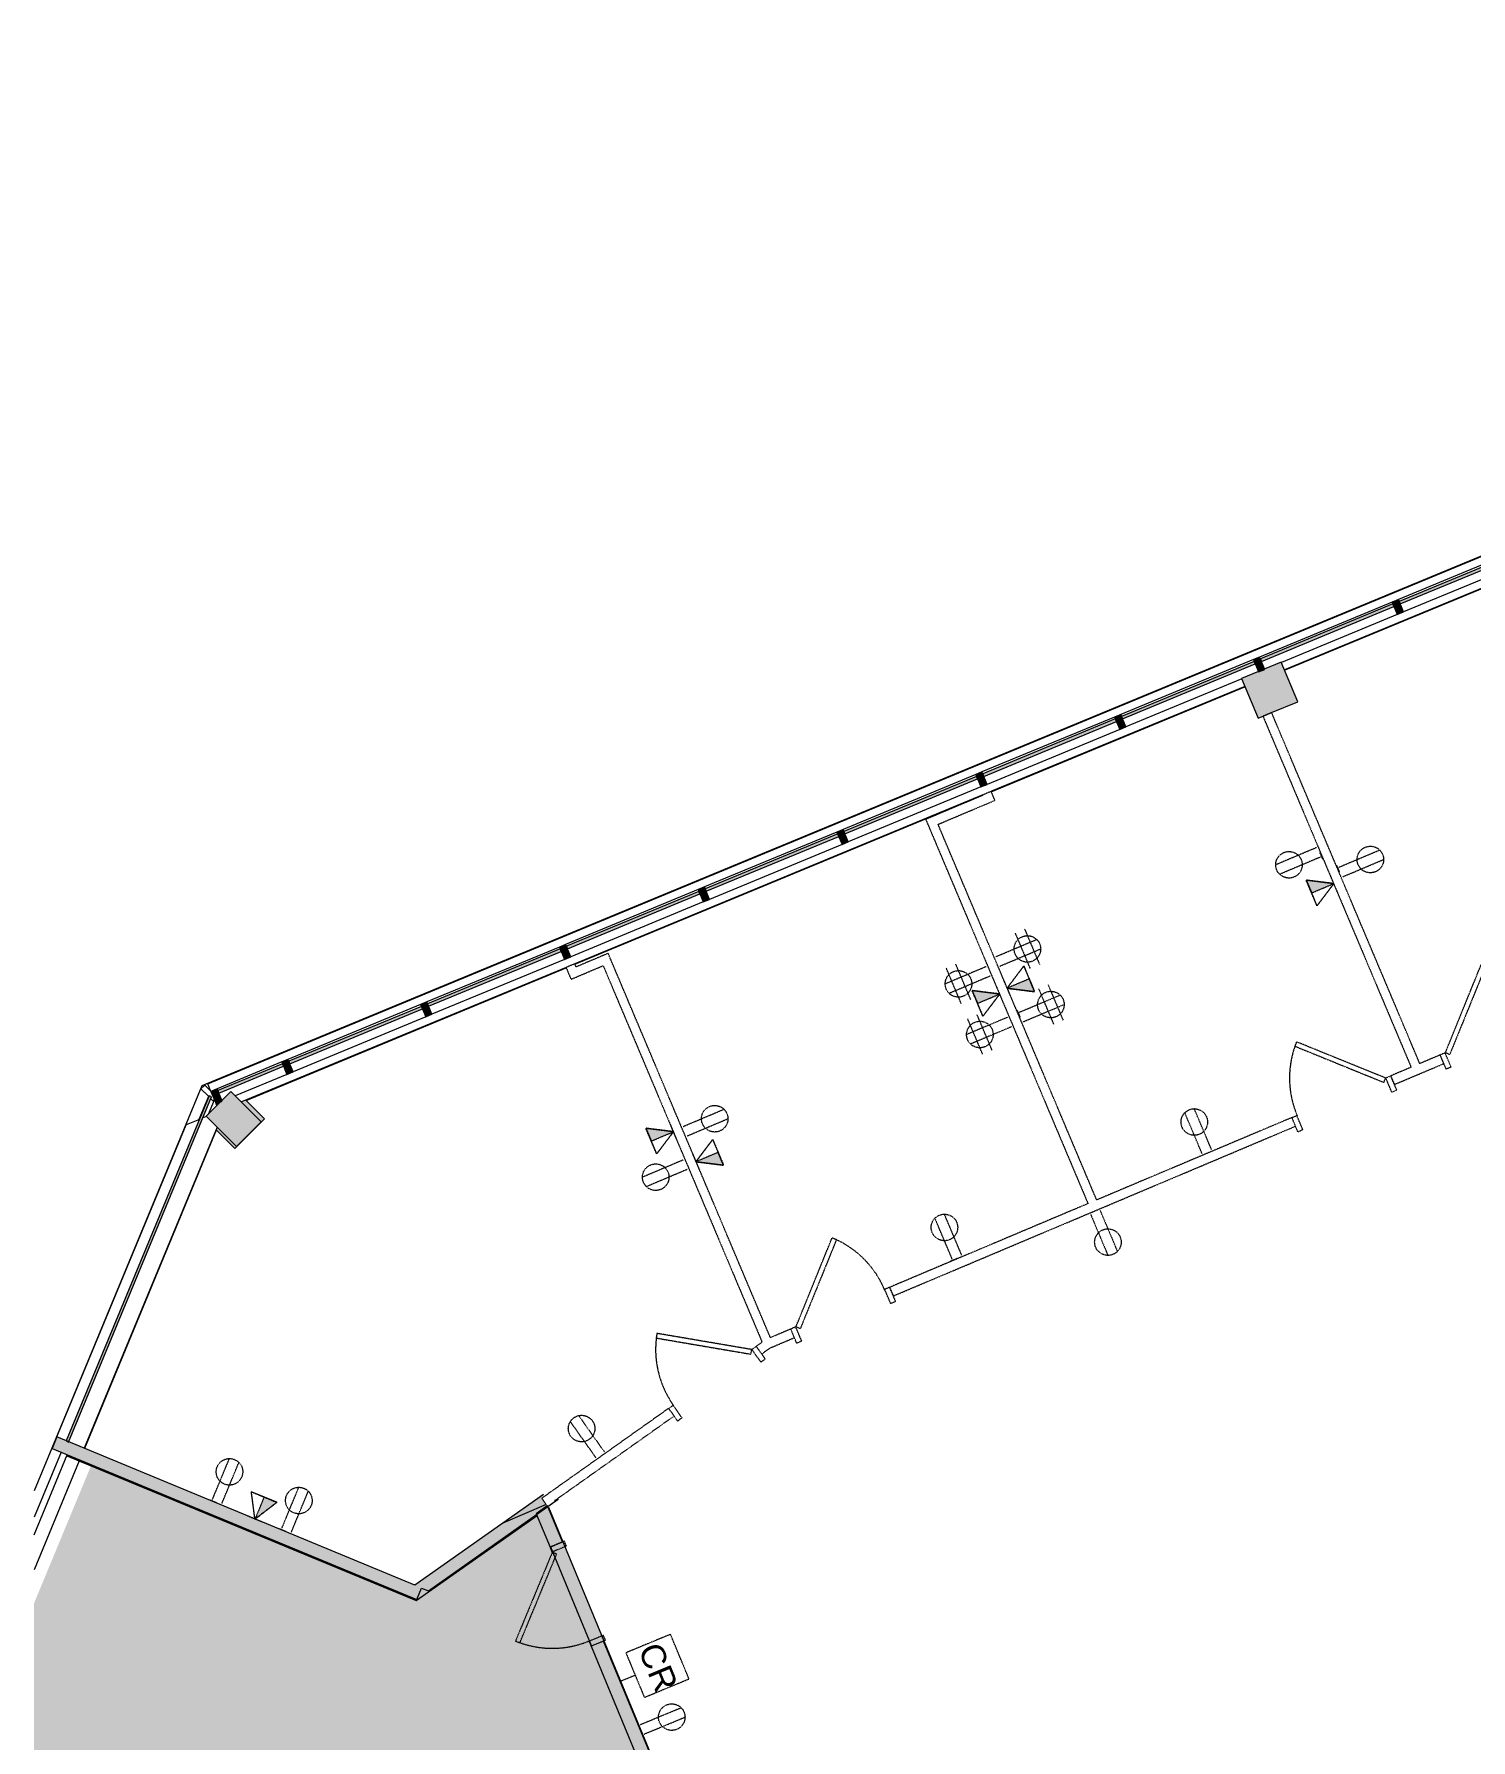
# Model space of a CAD drawing. Header units: inches. Extents: x 488 to 2071, y 800 to 2512.
# Drawn here: x 488 to 1024, y 1876 to 2512 of the extents above; entities that cross this region are included whole.
import ezdxf

# ---------------------------------------------------------------- set-up
doc = ezdxf.new("R2010")
doc.units = ezdxf.units.IN
doc.header["$MEASUREMENT"] = 0
doc.linetypes.add('Demolished', pattern=[0.1875, 0.125, -0.0625])
for name, color, linetype, lineweight in [('A-ANNO-NOTE', 131, 'Demolished', 9), ('A-DETL-GENF', 92, 'Continuous', 9), ('A-DOOR', 31, 'Demolished', 9), ('A-DOOR-FRAM', 31, 'Demolished', 20), ('A-Flor-Shel-Tptn', 8, 'Continuous', 9), ('A-GLAZ-CURT', 52, 'Continuous', 13), ('A-GLAZ-CWMG', 51, 'Continuous', 13), ('A-Glaz-Shel', 8, 'Continuous', 9), ('A-Glaz-Shel-Sill', 8, 'Continuous', 9), ('A-WALL', 113, 'Demolished', 9), ('A-WALL-PATT', 111, 'Continuous', 13), ('AI-Wall-Demz-E', 8, 'Continuous', 9), ('AI-Wall-Fill-E-2', 8, 'Continuous', 9), ('E-ELEC-FIXT', 91, 'Demolished', 9), ('I-WALL', 2, 'Demolished', 9), ('S-Cols', 8, 'Continuous', 9), ('S-Cols-Fill', 8, 'Continuous', 9)]:
    doc.layers.add(name, color=color, linetype=linetype, lineweight=lineweight)
doc.styles.add('Swis721 Lt BT', font='swissl.ttf', dxfattribs={"height": 9})

# ---------------------------------------------------------------- blocks, each defined once
blk = doc.blocks.new('Revit Link EDITED_dwg_MUL6-V2-Level 1 DEMOLITION')
at = {"layer": 'A-Glaz-Shel', "color": 7, "flags": 128}
for points in [[(-1, 6.125), (-1, 6.25), (1, 6.25), (1, 6.125)], [(55, 6.125), (55, 6.25), (57, 6.25), (57, 6.125)], [(111, 6.125), (111, 6.25), (113, 6.25), (113, 6.125)]]:
    blk.add_lwpolyline(points, dxfattribs=at)
blk = doc.blocks.new('Revit Link EDITED_dwg_MUL1-V3-Level 1 DEMOLITION')
at = {"layer": 'A-Glaz-Shel', "color": 7, "flags": 128}
for points in [[(-1, 3.09), (-1, 6.25), (1, 6.25), (1, 2.16)], [(1, 1.07), (1, 0), (0.28, 0)]]:
    blk.add_lwpolyline(points, dxfattribs=at)
blk = doc.blocks.new('Revit Link EDITED_dwg_MUL1-5488114-Level 1 DEMOLITION')
at = {"layer": 'A-Glaz-Shel', "color": 7, "flags": 128}
blk.add_lwpolyline([(-1, 6.125), (-1, 6.25), (1, 6.25), (1, 6.125)], dxfattribs=at)
blk = doc.blocks.new('Revit Link EDITED_dwg_MUL6-V4-Level 1 DEMOLITION')
at = {"layer": 'A-Glaz-Shel', "color": 7, "flags": 128}
for points in [[(-1, 6.13), (-1, 6.25), (1, 6.25), (1, 6.13)], [(55, 6.13), (55, 6.25), (57, 6.25), (57, 6.13)], [(111, 6.13), (111, 6.25), (113, 6.25), (113, 6.13)], [(167, 6.13), (167, 6.25), (169, 6.25), (169, 6.13)], [(223, 6.13), (223, 6.25), (225, 6.25), (225, 6.13)], [(279, 6.13), (279, 6.25), (281, 6.25), (281, 6.13)]]:
    blk.add_lwpolyline(points, dxfattribs=at)
blk = doc.blocks.new('Revit Link EDITED_dwg-5488103-Level 1 DEMOLITION')
at = {"layer": 'AI-Wall-Fill-E-2'}
h = blk.add_hatch(color=7, dxfattribs=at)
h.paths.add_polyline_path([(888.45, 1226.24), (905.48, 1267.36), (944.19, 1251.32), (948.28, 1261.18), (943.66, 1263.09), (943.21, 1262.01), (947.83, 1260.1), (945.15, 1253.63), (940.53, 1255.55), (941.49, 1257.86), (902.78, 1273.89), (883.83, 1228.16)], flags=0)
h.paths.add_polyline_path([(962.05, 1294.44), (963.13, 1297.06), (958.51, 1298.96), (957.43, 1296.35), (958.51, 1295.9)], flags=0)
h.paths.add_polyline_path([(999.5, 1393.97), (999.49, 1394.02), (998.8, 1394.26)], flags=0)
h.paths.add_polyline_path([(859.14, 1452.11), (859.14, 1452.16), (849.7, 1456.02)], flags=0)
h.paths.add_polyline_path([(847.08, 1457.1), (847.08, 1457.15), (805.47, 1474.39), (805.47, 1474.34), (844.29, 1458.26)], flags=0)
h.paths.add_polyline_path([(805.56, 1487.46), (838.83, 1565.84), (838.77, 1565.99), (819.74, 1521)], flags=0)
h.paths.add_polyline_path([(844.19, 1565.97), (844.28, 1566.22), (830.76, 1598.86), (830.6, 1598.79), (844.1, 1566.2)], flags=0)
h.paths.add_polyline_path([(829.54, 1601.33), (829.7, 1601.41), (777.43, 1727.6), (777.27, 1727.54), (802.93, 1665.58)], flags=0)
h.paths.add_polyline_path([(776.22, 1730.08), (776.37, 1730.15), (679.69, 1963.56), (679.55, 1963.46), (685.03, 1950.22), (680.57, 1948.38), (695.88, 1911.42), (700.34, 1913.27), (713.29, 1881.99)], flags=0)
h.paths.add_polyline_path([(630.52, 1928.39), (675.5, 1960.17), (675.36, 1960.5), (635, 1932.01), (632.5, 1933.05), (630.73, 1928.77), (500.42, 1982.75), (500.25, 1982.34), (629.94, 1928.62)], flags=0)
h.paths.add_polyline_path([(662.79, 1957.29), (678.88, 1964.24), (677.28, 1966.51), (678.2, 1967.16), (677.88, 1967.94), (666.53, 1959.93)], flags=0)
at = {"layer": 'S-Cols-Fill'}
blk.add_hatch(color=7, dxfattribs=at).paths.add_polyline_path([(562.84, 2096.89), (573.94, 2107.98), (566.96, 2114.96), (565.3, 2114.27), (572.74, 2106.84), (563.54, 2097.64), (556.29, 2104.9), (555.86, 2103.87), (562.09, 2097.64)], flags=0)
at = {"layer": 'A-Glaz-Shel', "color": 7}
for p, q in [((553.05, 2116.36), (549.48, 2107.72)), ((553.02, 2109.75), (555.24, 2115.1)), ((498.11, 1983.7), (488.05, 1959.43)), ((488.05, 1952.9), (500.42, 1982.75))]:
    blk.add_line(p, q, dxfattribs=at)
at = {"layer": 'A-Glaz-Shel-Sill', "color": 7}
for p, q in [((954.19, 2275.22), (1048.51, 2314.29)), ((844.84, 2229.93), (939.41, 2269.1)), ((689.63, 2165.64), (841.7, 2228.63)), ((567.05, 2114.87), (686.39, 2164.3)), ((555.96, 2103.77), (506.81, 1985.11)), ((504.87, 1980.43), (488.05, 1939.83))]:
    blk.add_line(p, q, dxfattribs=at)
at = {"layer": 'A-Glaz-Shel-Sill', "color": 7, "flags": 128}
blk.add_lwpolyline([(2027.09, 2231.29), (2027.09, 2292.98), (1497.37, 2512.39), (550.6, 2120.23), (488.05, 1969.23)], dxfattribs=at)
at = {"layer": 'AI-Wall-Demz-E', "color": 7}
for p, q in [((677.88, 1967.94), (662.79, 1957.29)), ((679.84, 1963.21), (776.38, 1730.14)), ((680.57, 1948.38), (695.88, 1911.42))]:
    blk.add_line(p, q, dxfattribs=at)
at = {"layer": 'AI-Wall-Demz-E', "color": 7, "flags": 128}
blk.add_lwpolyline([(500.42, 1982.75), (500.25, 1982.34), (630.52, 1928.39), (675.51, 1960.15)], dxfattribs=at)
at = {"layer": 'S-Cols', "color": 7}
blk.add_line((555.86, 2103.87), (562.84, 2096.89), dxfattribs=at)
at = {"layer": 'S-Cols', "color": 7, "flags": 128}
blk.add_lwpolyline([(562.84, 2096.89), (573.94, 2107.98), (566.96, 2114.96)], dxfattribs=at)
at = {"extrusion": (0, 0, -1), "zscale": -1}
for name, p, rotation in [('Revit Link EDITED_dwg_MUL6-V4-Level 1 DEMOLITION', (-1255.28, 2405.35), 337.4999999999797), ('Revit Link EDITED_dwg_MUL6-V4-Level 1 DEMOLITION', (-944.86, 2276.77), 337.4999999999797), ('Revit Link EDITED_dwg_MUL1-5488114-Level 1 DEMOLITION', (-634.43, 2148.19), 337.4999999999797), ('Revit Link EDITED_dwg_MUL1-5488114-Level 1 DEMOLITION', (-582.7, 2126.76), 337.4999999999797), ('Revit Link EDITED_dwg_MUL1-V3-Level 1 DEMOLITION', (-555.38, 2115.44), 315), ('Revit Link EDITED_dwg_MUL6-V2-Level 1 DEMOLITION', (-544.07, 2088.13), 292.5000000000203)]:
    blk.add_blockref(name, p, dxfattribs=dict(at, rotation=rotation))
blk = doc.blocks.new('Single Flush - OTJ_SOLIDFLUSH_ALUM-5213334-Level 1 DEMOLITION')
at = {"layer": 'A-DOOR', "color": 250, "lineweight": 20}
for p, q in [((-8.65, -25.84), (16.67, -0.51)), ((17.91, -1.75), (-7.42, -27.07)), ((16.67, -0.51), (17.91, -1.75)), ((-7.42, -27.07), (-8.65, -25.84))]:
    blk.add_line(p, q, dxfattribs=at)
at = {"layer": 'A-DOOR', "color": 7}
blk.add_arc((17.91, -1.75), 35.81, 179.5, 225, dxfattribs=at)
at = {"layer": 'A-DOOR-FRAM', "color": 250}
for p, q in [((-20, 4), (-20, -1.75)), ((-20, 4), (-18, 4)), ((-18, 4), (-18, -1.75)), ((18, 4), (18, -1.75)), ((18, 4), (20, 4)), ((20, 4), (20, -1.75)), ((-20, -1.75), (-18, -1.75)), ((18, -1.75), (20, -1.75))]:
    blk.add_line(p, q, dxfattribs=at)
blk = doc.blocks.new('Single Flush - OTJ_SOLIDFLUSH_ALUM-5250963-Level 1 DEMOLITION')
at = {"layer": 'A-DOOR', "color": 250, "lineweight": 20}
for p, q in [((-7.42, 27.07), (-8.65, 25.84)), ((-8.65, 25.84), (16.67, 0.51)), ((17.91, 1.75), (-7.42, 27.07)), ((16.67, 0.51), (17.91, 1.75))]:
    blk.add_line(p, q, dxfattribs=at)
at = {"layer": 'A-DOOR', "color": 7}
blk.add_arc((17.91, 1.75), 35.81, 135, 180.5, dxfattribs=at)
at = {"layer": 'A-DOOR-FRAM', "color": 250}
for p, q in [((-20, -4), (-20, 1.75)), ((-20, 1.75), (-18, 1.75)), ((-18, -4), (-18, 1.75)), ((18, -4), (18, 1.75)), ((18, 1.75), (20, 1.75)), ((20, -4), (20, 1.75)), ((-20, -4), (-18, -4)), ((18, -4), (20, -4))]:
    blk.add_line(p, q, dxfattribs=at)
blk = doc.blocks.new('PS - Power Device _Wall Base_ - Duplex-4862727-Level 1 DEMOLITION')
at = {"layer": 'E-ELEC-FIXT', "color": 7}
for p, q in [((1426.48, 995.66), (1426.4, 995.49)), ((1426.48, 995.66), (1429, 994.57)), ((1428.93, 994.4), (1429, 994.57))]:
    blk.add_line(p, q, dxfattribs=at)
blk = doc.blocks.new('PS - Power Device _Wall Base_ - Quadruplex-4862731-Level 1 DEMOLITION')
at = {"layer": 'E-ELEC-FIXT', "color": 7}
for p, q in [((1687.75, 1298.8), (1687.58, 1298.73)), ((1687.75, 1298.8), (1688.84, 1296.28)), ((1688.66, 1296.2), (1688.84, 1296.28))]:
    blk.add_line(p, q, dxfattribs=at)
blk = doc.blocks.new('System Panel - Glazed-5309573-Level 1 DEMOLITION')
at = {"layer": 'A-GLAZ-CURT', "lineweight": 9}
blk.add_hatch(color=7, dxfattribs=at).paths.add_polyline_path([(-13.05, 0.75), (13.05, 0.75), (13.05, 1.75), (-13.05, 1.75), (-13.05, 1.38)], flags=0)
at = {"layer": 'A-GLAZ-CURT', "color": 55, "lineweight": 20}
for p, q in [((13.05, 1.75), (-13.05, 1.75)), ((-13.05, 1.75), (-13.05, 0.75)), ((-13.05, 0.75), (13.05, 0.75)), ((13.05, 0.75), (13.05, 1.75))]:
    blk.add_line(p, q, dxfattribs=at)
blk = doc.blocks.new('System Panel - Glazed-5309574-Level 1 DEMOLITION')
at = {"layer": 'A-GLAZ-CURT', "lineweight": 9}
blk.add_hatch(color=7, dxfattribs=at).paths.add_polyline_path([(-69.6, 0.75), (69.66, 0.75), (69.66, 1.75), (-69.6, 1.75), (-69.6, 1.47)], flags=0)
at = {"layer": 'A-GLAZ-CURT', "color": 55, "lineweight": 20}
for p, q in [((69.66, 1.75), (-69.66, 1.75)), ((-69.66, 1.75), (-69.66, 0.75)), ((-69.66, 0.75), (69.66, 0.75)), ((69.66, 0.75), (69.66, 1.75))]:
    blk.add_line(p, q, dxfattribs=at)
blk = doc.blocks.new('System Panel - Glazed-5309578-Level 1 DEMOLITION')
at = {"layer": 'A-GLAZ-CURT', "lineweight": 9}
blk.add_hatch(color=7, dxfattribs=at).paths.add_polyline_path([(26.75, 0.75), (26.75, 1.75), (-26.75, 1.75), (-26.75, 0.75), (20.69, 0.75)], flags=0)
at = {"layer": 'A-GLAZ-CURT', "color": 55, "lineweight": 20}
for p, q in [((26.75, 1.75), (-26.75, 1.75)), ((-26.75, 1.75), (-26.75, 0.75)), ((-26.75, 0.75), (26.75, 0.75)), ((26.75, 0.75), (26.75, 1.75))]:
    blk.add_line(p, q, dxfattribs=at)
blk = doc.blocks.new('Rectangular Mullion - 2_5_ x 5_ rectangular-5309581-Level 1 DEMOLITION')
at = {"layer": 'A-GLAZ-CWMG', "lineweight": 9}
blk.add_hatch(color=7, dxfattribs=at).paths.add_polyline_path([(0, 2.5), (-1.89, 2.5), (-2.5, 2.25), (-2.5, -2.5), (0, -2.5), (0, 1.78)], flags=0)
at = {"layer": 'A-GLAZ-CWMG', "color": 55, "lineweight": 20}
for p, q in [((0, 2.5), (-2.5, 2.5)), ((-2.5, 2.5), (-2.5, -2.5)), ((0, -2.5), (0, 2.5)), ((-2.5, -2.5), (0, -2.5))]:
    blk.add_line(p, q, dxfattribs=at)
blk = doc.blocks.new('Rectangular Mullion - 2_5_ x 5_ rectangular-5308163-Level 1 DEMOLITION')
at = {"layer": 'A-GLAZ-CWMG', "lineweight": 9}
for p, q in [((580.37, 2129.18), (556.26, 2119.19)), ((582.29, 2124.56), (563, 2116.57))]:
    blk.add_line(p, q, dxfattribs=at)
blk = doc.blocks.new('Rectangular Mullion - 2_5_ x 5_ rectangular-5309583-Level 1 DEMOLITION')
at = {"layer": 'A-GLAZ-CWMG', "lineweight": 9}
blk.add_hatch(color=7, dxfattribs=at).paths.add_polyline_path([(-1.25, 2.5), (1.25, 2.5), (1.25, -2.5), (-1.25, -2.5), (-1.25, -0.75)], flags=0)
at = {"layer": 'A-GLAZ-CWMG', "color": 55, "lineweight": 20}
for p, q in [((-1.25, 2.5), (1.25, 2.5)), ((-1.25, -2.5), (-1.25, 2.5)), ((1.25, 2.5), (1.25, -2.5)), ((1.25, -2.5), (-1.25, -2.5))]:
    blk.add_line(p, q, dxfattribs=at)
blk = doc.blocks.new('Rectangular Mullion - 2_5_ x 5_ rectangular-V26-Level 1 DEMOLITION')
at = {"layer": 'A-GLAZ-CWMG', "lineweight": 9}
for p, q in [((1046.01, 2322.05), (996.58, 2301.58)), ((1047.32, 2317.18), (998.5, 2296.96))]:
    blk.add_line(p, q, dxfattribs=at)
blk = doc.blocks.new('Rectangular Mullion - 2_5_ x 5_ rectangular-V27-Level 1 DEMOLITION')
at = {"layer": 'A-GLAZ-CWMG', "lineweight": 9}
for p, q in [((994.27, 2300.62), (944.85, 2280.15)), ((996.19, 2296), (952.99, 2278.11))]:
    blk.add_line(p, q, dxfattribs=at)
blk = doc.blocks.new('Rectangular Mullion - 2_5_ x 5_ rectangular-V28-Level 1 DEMOLITION')
at = {"layer": 'A-GLAZ-CWMG', "lineweight": 9}
for p, q in [((942.54, 2279.19), (893.11, 2258.72)), ((938.21, 2271.99), (895.02, 2254.1))]:
    blk.add_line(p, q, dxfattribs=at)
blk = doc.blocks.new('Rectangular Mullion - 2_5_ x 5_ rectangular-5308166-Level 1 DEMOLITION')
at = {"layer": 'A-GLAZ-CWMG', "lineweight": 9}
for p, q in [((1459.91, 2493.49), (1410.48, 2473.02)), ((1461.82, 2488.87), (1412.39, 2468.4))]:
    blk.add_line(p, q, dxfattribs=at)
blk = doc.blocks.new('Single Flush - OTJ_SOLIDFLUSH_ALUM-V33-Level 1 DEMOLITION')
at = {"layer": 'A-DOOR', "color": 250, "lineweight": 20}
for p, q in [((-7.42, 27.82), (-8.65, 26.59)), ((-8.65, 26.59), (16.67, 1.26)), ((17.91, 2.5), (-7.42, 27.82)), ((16.67, 1.26), (17.91, 2.5))]:
    blk.add_line(p, q, dxfattribs=at)
at = {"layer": 'A-DOOR', "color": 7}
blk.add_arc((17.91, 2.5), 35.81, 135, 180.5, dxfattribs=at)
at = {"layer": 'A-DOOR-FRAM', "color": 250}
for p, q in [((-20, -3.25), (-20, 2.5)), ((-20, 2.5), (-18, 2.5)), ((-18, -3.25), (-18, 2.5)), ((18, -3.25), (18, 2.5)), ((18, 2.5), (20, 2.5)), ((20, -3.25), (20, 2.5)), ((-20, -3.25), (-18, -3.25)), ((18, -3.25), (20, -3.25))]:
    blk.add_line(p, q, dxfattribs=at)

msp = doc.modelspace()

# ---------------------------------------------------------------- hatches: boundary and pattern name
at = {"layer": 'A-ANNO-NOTE'}
for points in [[(964.29, 2192.21), (972.52, 2195.69), (962.29, 2196.96)], [(860.96, 2155.39), (858.95, 2160.15), (850.72, 2156.67)], [(839.75, 2151.04), (847.98, 2154.51), (837.75, 2155.79)], [(718.14, 2099.71), (726.37, 2103.18), (716.14, 2104.46)], [(744.99, 2090.71), (742.98, 2095.46), (734.75, 2091.98)], [(570.37, 1958.7), (578.56, 1964.98), (573.79, 1966.96)]]:
    msp.add_hatch(color=7, dxfattribs=at).paths.add_polyline_path(points, flags=0)
at = {"layer": 'A-DETL-GENF'}
h = msp.add_hatch(color=9, dxfattribs=at)
h.paths.add_polyline_path([(830.47, 799.94), (1415.16, 799.94), (1461.44, 911.67), (1454.19, 914.67), (1460.19, 929.16), (1467.44, 926.16), (1483.65, 965.29), (1375.23, 1012.17), (1376.02, 1013.99), (1354.17, 1023.83), (1339.44, 1030.19), (1338.51, 1028.04), (1114.81, 1124.75), (1093.18, 1072.51), (1093.12, 1072.51), (1093.09, 1072.46), (997, 1112.26), (954.85, 1010.5), (954.06, 1010.84), (953.51, 1009.5), (920.23, 1023.28), (831.49, 809.04), (756.81, 839.97), (759.15, 845.61), (547.33, 933.35), (585.4, 1025.28), (752.68, 955.99), (848.55, 1187.43), (864.26, 1180.91), (870.06, 1194.9), (874.34, 1193.12), (905.88, 1265.96), (939.16, 1252.24), (939.58, 1253.23), (905.48, 1267.36), (888.45, 1226.24), (883.83, 1228.16), (902.78, 1273.89), (941.49, 1257.87), (943.66, 1263.09), (943.83, 1263.02), (958.13, 1296.06), (957.43, 1296.35), (996.19, 1389.93), (798.84, 1471.7), (838.32, 1567.02), (675.55, 1959.92), (630.52, 1928.39), (509.26, 1978.61), (488.05, 1927.42), (488.05, 799.94), (828.66, 799.94)], flags=0)
h.paths.add_polyline_path([(776.32, 846.05), (776.32, 846.05), (774.9, 846.64)], flags=0)
h.paths.add_polyline_path([(771.7, 847.96), (773.87, 853.2), (778.49, 851.28), (792.27, 884.54), (787.64, 886.46), (791.76, 896.39), (782.02, 900.42), (885.31, 1149.79), (845.1, 1166.44), (737.24, 906.04), (608.76, 959.26), (610.61, 963.74), (734.62, 912.38), (750.86, 951.6), (588.29, 1018.94), (553.94, 936.02), (761.06, 850.23), (761.82, 852.06), (771.32, 848.12)], flags=0)
h.paths.add_polyline_path([(793.67, 901.01), (895.06, 1145.78), (889.96, 1147.88), (788.57, 903.12), (792.27, 901.59)], flags=0)
h.paths.add_polyline_path([(1208.68, 1017.04), (1194.19, 1023.04), (1200.19, 1037.54), (1214.69, 1031.54), (1213.24, 1028.04)], flags=0)
h.paths.add_polyline_path([(1090.45, 1079.14), (1112.07, 1131.34), (1230.33, 1082.36), (1281.61, 1206.16), (1128.37, 1269.63), (1102.35, 1206.86), (1094.97, 1209.92), (1123.94, 1280.18), (1040.89, 1314.58), (990.18, 1192.17), (1069.67, 1159.21), (1060.48, 1137.02), (1055.86, 1138.93), (1063.1, 1156.5), (988.25, 1187.5), (980.98, 1169.95), (980.1, 1170.31), (966.38, 1137.03), (967.2, 1136.69), (964.91, 1131.14), (1039.78, 1100.13), (1042.08, 1105.67), (1046.7, 1103.76), (1044.4, 1098.22), (1088.56, 1079.93)], flags=0)
h.paths.add_polyline_path([(887.16, 1154.26), (891.3, 1164.3), (851.25, 1180.89), (847.09, 1170.85), (885.31, 1155.02)], flags=0)
h.paths.add_polyline_path([(904.36, 1164.29), (905.85, 1167.9), (870.61, 1183.16), (868.88, 1179), (904.34, 1164.3)], flags=0)
h.paths.add_polyline_path([(1283.14, 1209.85), (1287.81, 1221.14), (1134.66, 1284.58), (1129.99, 1273.29), (1283, 1209.91)], flags=0)
h.paths.add_polyline_path([(1289.34, 1224.83), (1290.07, 1226.59), (1331.78, 1327.29), (1321.78, 1337.25), (1309.06, 1349.25), (1221.09, 1385.7), (1246.73, 1447.6), (1198.68, 1467.46), (1196.39, 1461.95), (1191.73, 1463.89), (1193.99, 1469.44), (1118.06, 1500.89), (1115.77, 1495.35), (1114.37, 1495.93), (1100.65, 1462.65), (1101.99, 1462.09), (1095.1, 1445.46), (1171.08, 1414.03), (1177.95, 1430.63), (1182.62, 1428.69), (1173.78, 1407.4), (1093.17, 1440.79), (1042.46, 1318.38), (1081.48, 1302.23), (1125.55, 1284.06), (1154.48, 1354.23), (1162.11, 1351.08), (1136.1, 1288.31), (1287.81, 1225.47)], flags=0)
h.paths.add_polyline_path([(589.16, 1272.98), (574.66, 1278.98), (580.66, 1293.48), (595.16, 1287.48)], flags=0)
h.paths.add_polyline_path([(1338.28, 1342.98), (1375.21, 1432.15), (1292.74, 1466.31), (1291.68, 1465.88), (1291.54, 1466.2), (1289.55, 1465.37), (1287.64, 1469.99), (1294.3, 1472.75), (1263.3, 1547.54), (1207.64, 1524.53), (1195.14, 1554.67), (1168.82, 1543.77), (1168.46, 1544.64), (1135.2, 1530.87), (1135.56, 1529.99), (1128.98, 1527.25), (1120, 1505.56), (1246.75, 1453.06), (1254.38, 1456.21), (1256.29, 1451.59), (1254.59, 1450.89), (1254.72, 1450.57), (1253.1, 1449.9), (1234.13, 1404.09), (1257.45, 1394.41), (1250.97, 1378.72), (1331.47, 1345.38), (1333.68, 1347.58), (1338.13, 1343.13)], flags=0)
h.paths.add_polyline_path([(1246.34, 1380.64), (1250.93, 1391.72), (1232.21, 1399.47), (1227.64, 1388.39), (1238.78, 1383.77)], flags=0)
h.paths.add_polyline_path([(717.73, 1583.41), (703.24, 1589.41), (709.24, 1603.9), (723.74, 1597.9)], flags=0)
at = {"layer": 'A-WALL', "linetype": 'Continuous'}
for points in [[(944.28, 2257.32), (959.07, 2263.44), (952.94, 2278.22), (938.16, 2272.1), (944.2, 2257.51)], [(563.54, 2097.64), (572.74, 2106.84), (561.42, 2118.15), (552.23, 2108.96), (562.79, 2098.4)]]:
    msp.add_hatch(color=250, dxfattribs=at).paths.add_polyline_path(points, flags=0)
at = {"layer": 'A-WALL-PATT', "lineweight": 9}
for points in [[(630.73, 1928.77), (632.5, 1933.05), (496.53, 1989.36), (494.76, 1985.09), (630.52, 1928.86)], [(635, 1932.01), (683.44, 1966.21), (682.09, 1965.63), (679.3, 1963.65), (678.88, 1964.24), (662.79, 1957.29), (629.95, 1934.1), (632.5, 1933.05)]]:
    msp.add_hatch(color=7, dxfattribs=at).paths.add_polyline_path(points, flags=0)
h = msp.add_hatch(color=7, dxfattribs=at)
h.paths.add_polyline_path([(838.83, 1565.84), (841.57, 1572.29), (700.34, 1913.27), (695.72, 1911.35), (838.78, 1565.98)], flags=0)
h.paths.add_polyline_path([(680.41, 1948.31), (685.03, 1950.22), (679.55, 1963.46), (675.36, 1960.5), (679.62, 1950.22)], flags=0)

# ---------------------------------------------------------------- linework, layer by layer
at = {"layer": 'A-ANNO-NOTE', "color": 7}
for p, q in [((966.08, 2209.1), (950.85, 2202.68)), ((974.39, 2201.78), (989.61, 2208.2)), ((974.39, 2201.78), (989.61, 2208.2)), ((967.57, 2205.57), (952.34, 2199.15)), ((967.57, 2205.57), (952.34, 2199.15)), ((975.88, 2198.24), (991.1, 2204.67)), ((972.48, 2195.62), (962.24, 2196.9)), ((966.25, 2187.4), (962.24, 2196.9)), ((972.52, 2195.69), (962.29, 2196.96)), ((962.29, 2196.96), (964.29, 2192.21)), ((972.52, 2195.69), (962.29, 2196.96)), ((966.3, 2187.46), (962.29, 2196.96)), ((964.29, 2192.21), (972.52, 2195.69)), ((972.48, 2195.62), (966.25, 2187.4)), ((972.52, 2195.69), (966.3, 2187.46)), ((971.31, 2198.39), (973.64, 2192.86)), ((853.75, 2177.19), (859.33, 2163.97)), ((857.28, 2178.68), (862.86, 2165.46)), ((846.54, 2168.44), (861.77, 2174.86)), ((848.03, 2164.9), (863.26, 2171.33)), ((842.9, 2164.71), (827.67, 2158.28)), ((833.64, 2150.94), (828.07, 2164.16)), ((837.18, 2152.43), (831.6, 2165.65)), ((850.72, 2156.67), (856.95, 2164.9)), ((850.77, 2156.73), (856.99, 2164.96)), ((856.95, 2164.9), (860.96, 2155.39)), ((856.99, 2164.96), (861, 2155.46)), ((844.39, 2161.18), (829.16, 2154.75)), ((846.77, 2157.22), (849.1, 2151.69)), ((851.94, 2153.97), (849.6, 2159.5)), ((858.95, 2160.15), (850.72, 2156.67)), ((850.72, 2156.67), (860.96, 2155.39)), ((850.72, 2156.67), (860.96, 2155.39)), ((850.77, 2156.73), (861, 2155.46)), ((860.96, 2155.39), (858.95, 2160.15)), ((862.5, 2156.46), (868.08, 2143.24)), ((866.03, 2157.95), (871.61, 2144.73)), ((847.93, 2154.45), (837.7, 2155.73)), ((841.71, 2146.23), (837.7, 2155.73)), ((847.98, 2154.51), (837.75, 2155.79)), ((837.75, 2155.79), (839.75, 2151.04)), ((847.98, 2154.51), (837.75, 2155.79)), ((841.76, 2146.29), (837.75, 2155.79)), ((839.75, 2151.04), (847.98, 2154.51)), ((847.93, 2154.45), (841.71, 2146.23)), ((847.98, 2154.51), (841.76, 2146.29)), ((855.29, 2147.71), (870.52, 2154.13)), ((856.78, 2144.18), (872.01, 2150.6)), ((850.87, 2145.82), (835.64, 2139.4)), ((841.62, 2132.05), (836.04, 2145.27)), ((845.15, 2133.54), (839.57, 2146.76)), ((852.36, 2142.29), (837.13, 2135.87)), ((729.99, 2105.13), (745.21, 2111.55)), ((729.99, 2105.13), (745.21, 2111.55)), ((926.94, 2096.52), (920.51, 2111.74)), ((725.16, 2105.89), (727.49, 2100.36)), ((731.48, 2101.6), (746.7, 2108.02)), ((923.41, 2095.03), (916.98, 2110.25)), ((923.41, 2095.03), (916.98, 2110.25)), ((726.32, 2103.12), (716.09, 2104.4)), ((720.1, 2094.9), (716.09, 2104.4)), ((726.37, 2103.18), (716.14, 2104.46)), ((716.14, 2104.46), (718.14, 2099.71)), ((726.37, 2103.18), (716.14, 2104.46)), ((720.15, 2094.96), (716.14, 2104.46)), ((718.14, 2099.71), (726.37, 2103.18)), ((726.32, 2103.12), (720.1, 2094.9)), ((726.37, 2103.18), (720.15, 2094.96)), ((734.75, 2091.98), (740.97, 2100.21)), ((734.8, 2092.05), (741.02, 2100.27)), ((740.97, 2100.21), (744.99, 2090.71)), ((741.02, 2100.27), (745.03, 2090.77)), ((730.03, 2092.65), (714.81, 2086.22)), ((735.96, 2089.28), (733.63, 2094.81)), ((742.98, 2095.46), (734.75, 2091.98)), ((744.99, 2090.71), (742.98, 2095.46)), ((731.53, 2089.12), (716.3, 2082.69)), ((731.53, 2089.12), (716.3, 2082.69)), ((734.75, 2091.98), (744.99, 2090.71)), ((734.75, 2091.98), (744.99, 2090.71)), ((734.8, 2092.05), (745.03, 2090.77)), ((885.43, 2073.78), (891.86, 2058.56)), ((885.43, 2073.78), (891.86, 2058.56)), ((830.27, 2055.71), (823.84, 2070.94)), ((830.27, 2055.71), (823.84, 2070.94)), ((833.8, 2057.2), (827.37, 2072.43)), ((881.9, 2072.29), (888.33, 2057.06)), ((700.62, 1983.85), (691.06, 1997.33)), ((697.49, 1981.63), (687.93, 1995.11)), ((697.49, 1981.63), (687.93, 1995.11)), ((554.52, 1966.05), (560.84, 1981.32)), ((554.52, 1966.05), (560.84, 1981.32)), ((558.06, 1964.59), (564.38, 1979.85)), ((570.36, 1958.78), (569.02, 1969.01)), ((569.02, 1969.01), (578.55, 1965.06)), ((570.37, 1958.7), (569.03, 1968.93)), ((569.03, 1968.93), (578.56, 1964.98)), ((573.79, 1966.96), (570.37, 1958.7)), ((578.56, 1964.98), (573.79, 1966.96)), ((580.39, 1955.34), (586.71, 1970.61)), ((580.39, 1955.34), (586.71, 1970.61)), ((583.93, 1953.87), (590.25, 1969.14)), ((573.14, 1957.63), (567.59, 1959.93)), ((570.36, 1958.78), (578.55, 1965.06)), ((570.37, 1958.7), (578.56, 1964.98)), ((570.37, 1958.7), (578.56, 1964.98)), ((725.27, 1915.79), (708.64, 1908.9)), ((732.16, 1899.16), (725.27, 1915.79)), ((708.64, 1908.9), (715.53, 1892.27)), ((707.69, 1895.51), (705.39, 1901.06)), ((706.54, 1898.29), (712.09, 1900.58)), ((715.53, 1892.27), (732.16, 1899.16)), ((713.95, 1882.11), (729.22, 1888.44)), ((713.95, 1882.11), (729.22, 1888.44)), ((715.41, 1878.57), (730.68, 1884.9))]:
    msp.add_line(p, q, dxfattribs=at)
for centre in [(955.8, 2202.69), (986.15, 2204.66), (858.31, 2171.32), (832.62, 2158.29), (867.06, 2150.59), (840.59, 2139.41), (741.75, 2108.01), (920.52, 2106.79), (719.76, 2086.23), (827.38, 2067.48), (888.32, 2062.01), (692.13, 1992.5), (560.87, 1976.37), (586.73, 1965.66), (725.73, 1884.92)]:
    msp.add_circle(centre, 4.95, dxfattribs=at)
at = {"layer": 'A-WALL', "linetype": 'Continuous'}
for p, q in [((552.8, 2121), (1483, 2506.31)), ((1048.47, 2314.41), (954.14, 2275.34)), ((939.36, 2269.21), (844.88, 2230.08)), ((947.73, 2258.75), (949.34, 2259.43)), ((841.65, 2228.74), (689.58, 2165.75)), ((686.34, 2164.41), (565.3, 2114.27)), ((553.95, 2118.23), (552.8, 2121)), ((556.16, 2112.89), (555.86, 2113.61)), ((496.53, 1989.36), (544.74, 2105.76)), ((549.64, 2107.79), (544.74, 2105.76)), ((552.3, 2108.89), (550.95, 2108.33)), ((556.29, 2104.9), (506.69, 1985.15)), ((679.43, 1963.74), (679.3, 1963.65))]:
    msp.add_line(p, q, dxfattribs=at)
at = {"layer": 'A-WALL', "color": 55, "linetype": 'Continuous', "lineweight": 20}
for p, q in [((952.94, 2278.22), (938.16, 2272.1)), ((959.07, 2263.44), (952.94, 2278.22)), ((938.16, 2272.1), (944.28, 2257.32)), ((944.28, 2257.32), (947.73, 2258.75)), ((949.34, 2259.43), (949.35, 2259.42)), ((949.35, 2259.42), (959.07, 2263.44)), ((561.42, 2118.15), (552.23, 2108.96)), ((572.74, 2106.84), (561.42, 2118.15)), ((552.23, 2108.96), (563.54, 2097.64)), ((563.54, 2097.64), (572.74, 2106.84)), ((496.53, 1989.36), (494.76, 1985.09)), ((494.76, 1985.09), (630.73, 1928.77)), ((629.94, 1934.1), (496.53, 1989.36)), ((635, 1932.01), (683.44, 1966.21)), ((683.44, 1966.21), (682.09, 1965.63)), ((678.88, 1964.24), (662.79, 1957.29)), ((662.79, 1957.29), (629.94, 1934.1)), ((630.73, 1928.77), (632.5, 1933.05)), ((632.5, 1933.05), (635, 1932.01))]:
    msp.add_line(p, q, dxfattribs=at)
at = {"layer": 'I-WALL', "color": 250, "lineweight": 20}
for p, q in [((947.73, 2258.75), (946.12, 2258.07)), ((946.12, 2258.07), (1001.35, 2127.22)), ((1004.57, 2128.58), (949.34, 2259.43)), ((841.7, 2228.62), (820.42, 2219.63)), ((825.01, 2217.77), (846.2, 2226.71)), ((844.88, 2230.08), (841.65, 2228.74)), ((841.65, 2228.74), (841.7, 2228.62)), ((844.84, 2229.94), (844.92, 2229.98)), ((846.2, 2226.71), (844.84, 2229.94)), ((844.92, 2229.98), (844.88, 2230.08)), ((820.42, 2219.63), (880.89, 2076.37)), ((884.12, 2077.73), (825.01, 2217.77)), ((702.04, 2169.66), (690.06, 2164.61)), ((762.5, 2026.4), (702.04, 2169.66)), ((689.58, 2165.75), (686.34, 2164.41)), ((686.34, 2164.41), (688.2, 2160.02)), ((688.2, 2160.02), (700.17, 2165.08)), ((690.06, 2164.61), (689.58, 2165.75)), ((700.17, 2165.08), (759.41, 2024.73)), ((1012.18, 2131.79), (1004.57, 2128.58)), ((1013.54, 2128.56), (1012.18, 2131.79)), ((1001.35, 2127.22), (993.75, 2124.01)), ((995.11, 2120.79), (1013.54, 2128.56)), ((993.75, 2124.01), (995.11, 2120.79)), ((808.32, 2041.94), (958.26, 2105.23)), ((956.9, 2108.45), (884.12, 2077.73)), ((958.26, 2105.23), (956.9, 2108.45)), ((880.89, 2076.37), (806.96, 2045.17)), ((806.96, 2045.17), (808.32, 2041.94)), ((770.11, 2029.61), (762.5, 2026.4)), ((771.47, 2026.39), (770.11, 2029.61)), ((759.41, 2024.73), (757.23, 2023.18)), ((757.23, 2023.18), (759.26, 2020.32)), ((759.26, 2020.32), (762.43, 2022.57)), ((762.43, 2022.57), (771.47, 2026.39)), ((724.6, 2000.05), (677.28, 1966.51)), ((682.09, 1965.63), (726.62, 1997.19)), ((726.62, 1997.19), (724.6, 2000.05)), ((677.28, 1966.51), (678.88, 1964.24))]:
    msp.add_line(p, q, dxfattribs=at)
at = {"layer": 'I-WALL', "color": 7}
msp.add_line((949.34, 2259.43), (947.73, 2258.75), dxfattribs=at)
at = {"layer": 'I-WALL', "color": 55, "linetype": 'Continuous', "lineweight": 20}
for p, q in [((679.3, 1963.65), (675.25, 1960.77)), ((675.25, 1960.77), (680.41, 1948.31)), ((685.03, 1950.22), (679.43, 1963.74)), ((680.41, 1948.31), (685.03, 1950.22)), ((700.34, 1913.27), (695.72, 1911.35)), ((695.72, 1911.35), (838.83, 1565.84)), ((844.26, 1565.81), (700.34, 1913.27))]:
    msp.add_line(p, q, dxfattribs=at)

# ---------------------------------------------------------------- block references
at = {"layer": 'A-DOOR', "color": 7}
for name, p, rotation in [('Single Flush - OTJ_SOLIDFLUSH_ALUM-5213334-Level 1 DEMOLITION', (1031.28, 2137.95), 202.8841929582881), ('Single Flush - OTJ_SOLIDFLUSH_ALUM-5250963-Level 1 DEMOLITION', (976, 2114.62), 22.88419295828815), ('Single Flush - OTJ_SOLIDFLUSH_ALUM-5213334-Level 1 DEMOLITION', (789.21, 2035.78), 202.8841929582881), ('Single Flush - OTJ_SOLIDFLUSH_ALUM-5250963-Level 1 DEMOLITION', (741.93, 2010.18), 35.32995650910961), ('Single Flush - OTJ_SOLIDFLUSH_ALUM-V33-Level 1 DEMOLITION', (690.37, 1930.79), 112.4999999999995)]:
    msp.add_blockref(name, p, dxfattribs=dict(at, rotation=rotation))
at = {"layer": 'A-Flor-Shel-Tptn', "color": 7}
msp.add_blockref('Revit Link EDITED_dwg-5488103-Level 1 DEMOLITION', (0, 0), dxfattribs=at)
at = {"layer": 'A-GLAZ-CURT', "lineweight": 9}
for name, p, rotation in [('System Panel - Glazed-5309578-Level 1 DEMOLITION', (1022.25, 2309.5), 22.49999999995562), ('System Panel - Glazed-5309578-Level 1 DEMOLITION', (970.52, 2288.07), 22.49999999995562), ('System Panel - Glazed-5309578-Level 1 DEMOLITION', (918.78, 2266.64), 22.49999999995562), ('System Panel - Glazed-5309578-Level 1 DEMOLITION', (867.04, 2245.21), 22.49999999995562), ('System Panel - Glazed-5309578-Level 1 DEMOLITION', (815.3, 2223.78), 22.49999999995562), ('System Panel - Glazed-5309578-Level 1 DEMOLITION', (763.57, 2202.35), 22.49999999995562), ('System Panel - Glazed-5309578-Level 1 DEMOLITION', (711.83, 2180.92), 22.49999999995562), ('System Panel - Glazed-5309578-Level 1 DEMOLITION', (660.09, 2159.49), 22.49999999995562), ('System Panel - Glazed-5309578-Level 1 DEMOLITION', (608.36, 2138.06), 22.49999999995562), ('System Panel - Glazed-5309573-Level 1 DEMOLITION', (569.27, 2121.87), 22.49999999995562), ('System Panel - Glazed-5309574-Level 1 DEMOLITION', (528.24, 2051.56), 67.49999999999923)]:
    msp.add_blockref(name, p, dxfattribs=dict(at, rotation=rotation))
at = {"layer": 'A-GLAZ-CWMG', "lineweight": 9}
for name, p in [('Rectangular Mullion - 2_5_ x 5_ rectangular-V26-Level 1 DEMOLITION', (0, 0)), ('Rectangular Mullion - 2_5_ x 5_ rectangular-V27-Level 1 DEMOLITION', (0, 0)), ('Rectangular Mullion - 2_5_ x 5_ rectangular-V28-Level 1 DEMOLITION', (0, 0)), ('Rectangular Mullion - 2_5_ x 5_ rectangular-5308166-Level 1 DEMOLITION', (-569.11, -235.73)), ('Rectangular Mullion - 2_5_ x 5_ rectangular-5308166-Level 1 DEMOLITION', (-620.85, -257.16)), ('Rectangular Mullion - 2_5_ x 5_ rectangular-5308166-Level 1 DEMOLITION', (-672.58, -278.59)), ('Rectangular Mullion - 2_5_ x 5_ rectangular-5308166-Level 1 DEMOLITION', (-724.32, -300.02)), ('Rectangular Mullion - 2_5_ x 5_ rectangular-5308166-Level 1 DEMOLITION', (-776.06, -321.45)), ('Rectangular Mullion - 2_5_ x 5_ rectangular-5308166-Level 1 DEMOLITION', (-827.8, -342.88)), ('Rectangular Mullion - 2_5_ x 5_ rectangular-5308163-Level 1 DEMOLITION', (0, 0))]:
    msp.add_blockref(name, p, dxfattribs=at)
at = {"layer": 'A-GLAZ-CWMG', "lineweight": 9, "extrusion": (0, 0, -1), "rotation": 157.5000000000444}
for p in [(-996.38, 2298.79), (-944.65, 2277.36), (-892.91, 2255.93), (-841.17, 2234.5), (-789.44, 2213.07), (-737.7, 2191.64), (-685.96, 2170.21), (-634.22, 2148.78), (-582.49, 2127.35)]:
    msp.add_blockref('Rectangular Mullion - 2_5_ x 5_ rectangular-5309583-Level 1 DEMOLITION', p, dxfattribs=at)
at = {"layer": 'A-GLAZ-CWMG', "lineweight": 9, "rotation": 202.4999999999556}
msp.add_blockref('Rectangular Mullion - 2_5_ x 5_ rectangular-5309581-Level 1 DEMOLITION', (554.9, 2115.92), dxfattribs=at)
at = {"layer": 'E-ELEC-FIXT', "color": 7}
for name, p, rotation in [('PS - Power Device _Wall Base_ - Duplex-4862727-Level 1 DEMOLITION', (2687.38, 1938.11), 136.2643625474906), ('PS - Power Device _Wall Base_ - Duplex-4862727-Level 1 DEMOLITION', (-745.43, 2469.24), 316.2643625474906), ('PS - Power Device _Wall Base_ - Quadruplex-4862731-Level 1 DEMOLITION', (-842.81, 862.11), 359.5765657212518), ('PS - Power Device _Wall Base_ - Duplex-4862727-Level 1 DEMOLITION', (562.8, 335.9), 46.26436254749078), ('PS - Power Device _Wall Base_ - Duplex-4862727-Level 1 DEMOLITION', (-857.55, 948.53), 0.8801695892013369), ('PS - Power Device _Wall Base_ - Duplex-4862727-Level 1 DEMOLITION', (-831.69, 937.81), 0.8801695892013369)]:
    msp.add_blockref(name, p, dxfattribs=dict(at, rotation=rotation))

# ---------------------------------------------------------------- texts
at = {"layer": 'A-ANNO-NOTE', "color": 7, "insert": (721.41, 1913.6), "char_height": 9, "width": 20.604, "attachment_point": 1, "rotation": 292.5, "style": 'Swis721 Lt BT'}
msp.add_mtext('CR', dxfattribs=at)

doc.saveas('drawing.dxf')
